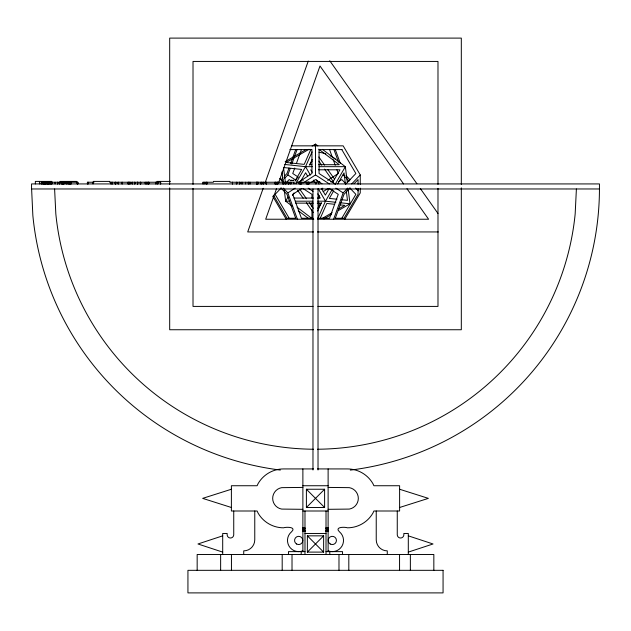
<?xml version="1.0" encoding="UTF-8"?>
<svg xmlns="http://www.w3.org/2000/svg" width="631" height="631" viewBox="0 0 631 631"><rect width="100%" height="100%" fill="white"/><g stroke="black" fill="none" stroke-linecap="round" stroke-linejoin="round"><path stroke-width="0.95" d="M576.395 188.969L575.172 213.877A260.926 260.926 0 0 1 317.472 449.225M263.174 188.29L247.715 231.94L313.536 231.94M265.044 183.022L308.259 61.073M276.552 188.59L265.69 219.233L313.781 219.233M278.523 183.022L319.996 66.003L403.58 183.936M289.006 167.988L286.995 173.509L284.321 176.325M290.67 163.39L295.687 149.586M284.549 178.392L287.839 174.937L290.15 168.572M291.798 164.028L297.083 149.484M294.756 167.988L292.752 173.509L298.439 177.208M296.428 163.39L301.437 149.586M333.586 219.272L343.161 192.912L347.768 188.07M335.313 218.263L344.005 194.34L350.031 188.006M310.752 149.571L304.205 164.383L286.206 162.467L308.993 149.295M296.799 181.823L305.522 166.671L312.045 151.913M314.735 145.832L315.5 144.097L317.858 145.879M312.179 159.438L309.845 164.707L311.809 164.707M317.653 211.046L321.155 203.143L317.227 203.143M317.803 218.547L325.478 201.186L332.261 189.395M320.248 218.279L326.795 203.466L334.375 204.27M295.3 180.498L301.665 169.439L283.524 167.507M288.075 196.975L285.654 201.186L292.106 206.061M292.524 195.523L293.975 192.991M300.782 181.176L305.641 172.736L307.589 176.112M329.248 188.361L325.359 195.113L321.463 188.361M332.647 182.454L339.935 169.794L318.513 169.794M335.171 184.347L345.346 166.671L322.473 149.373M333.744 190.751L329.335 198.41L336.978 199.222M337.664 183.952L344.029 172.894L345.457 184.252M341.805 218.263L355.868 194.34L349.842 188.006M344.629 219.509L360.262 192.912L360.262 188.18M295.103 181.058L297.556 177.579M309.3 165.117L312.116 161.134M317.756 208.309L321.7 202.732M280.969 179.843L282.98 177.729M281.915 181.16L283.232 179.78M281.158 188.006L275.132 194.34L289.195 218.263M286.513 182.375L289.195 179.559L290.82 180.616M345.82 184.071L355.868 173.509L341.805 149.586M351.712 183.929L360.262 174.937L343.161 145.848L291.648 145.848M354.046 183.779L358.061 179.559L358.061 184.347M306.398 507.49L324.602 489.246L306.398 489.246L306.398 507.49L324.602 507.49L324.602 489.246M307.368 552.101L323.632 535.845L323.632 552.101L307.368 552.101L307.368 535.845L323.632 535.845M298.132 182.485L311.943 173.509L311.943 149.586L289.897 149.586M297.414 219.272L287.839 192.912L295.158 188.156M303.298 182.864L315.5 174.937L315.5 145.848M301.689 188.535L292.752 194.34L301.437 218.263L313.079 218.263M310.626 182.722L315.5 179.559L321.999 183.779M327.686 180.371L338.248 173.509L336.915 169.826M321.195 189.213L322.82 188.156M323.119 191.698L327.994 188.535M338.555 181.665L341.805 179.559L345.157 183.077M285.196 161.623L306.24 149.452M312.132 146.045L315.5 144.136M322.007 218.555L332.135 212.702M338.886 208.798L344.794 205.383L340.062 204.878M323.916 218.886L331.496 214.501M338.232 210.612L350.016 203.797L348.17 189.142M302.88 550.776L302.509 550.95A11.192 11.192 0 0 1 291.483 531.862C296.972 526.814 286.19 526.838 283.579 527.808A29.436 29.436 0 0 1 258.079 513.09L257.109 511L231.388 511L231.388 485.736L257.109 485.736L258.079 483.646A29.436 29.436 0 0 1 283.579 468.928L313.56 468.928M291.924 180.647L293.809 180.143M222.696 535.845L197.96 543.977L222.696 552.101M408.304 552.101L433.04 543.977L408.304 535.845M231.388 489.246L202.654 498.372L231.388 507.49M399.612 507.49L428.37 498.372L399.612 489.246M342.073 149.586L319.057 149.586L319.057 173.509L335.306 184.071M318.679 164.707L339.297 164.707L318.75 149.168M284.762 164.454L305.522 166.671L312.321 166.671M319.12 166.671L345.346 166.671L347.334 182.477M51.994 181.405L35.352 181.405L35.352 183.929M59.984 181.405L76.619 181.405M93.183 181.405L109.833 181.405M156.819 181.405L170.362 181.405M213.396 181.405L230.039 181.405M316.959 181.854L319.885 181.854M330.605 181.854L333.531 181.854L324.515 169.1M93.987 182.241L87.393 182.241L87.393 183.929M109.589 182.241L160.676 182.241L160.676 183.929M213.404 182.241L202.898 182.241L202.922 183.929M229.842 182.241L267.244 182.241M267.852 182.241L276.291 182.241L276.291 183.929M276.954 182.241L294.109 182.241M316.47 182.241L300.301 182.241L300.301 183.929M599.45 188.969L31.55 188.969L31.55 183.929L599.45 183.929L599.45 188.969A283.95 283.95 0 0 1 350.308 470.111M293.983 198.055L313.457 198.055M317.354 198.055L320.272 198.055L317.835 193.835M289.534 201.186L285.654 201.186L284.297 190.436M295.363 201.186L312.85 201.186M317.709 201.186L325.478 201.186L335.858 202.291M295.631 203.143L313.299 203.143M295.829 218.263L286.995 218.263L273.42 195.168M317.921 218.263L329.563 218.263L338.248 194.34L329.311 188.535M335.171 218.263L344.005 218.263L358.061 194.34L358.061 188.424M317.701 219.233L428.599 219.233L406.987 188.748M317.464 231.94L438.308 231.94M313.039 306.414L193.015 306.414L193.015 188.353M317.961 306.414L437.985 306.414L437.985 188.353M313.528 329.745L169.684 329.745L169.684 187.864M317.472 329.745L461.316 329.745L461.316 187.864M317.44 468.928L347.421 468.928A29.436 29.436 0 0 1 372.921 483.646L373.891 485.736L399.612 485.736L399.612 511L373.891 511L372.921 513.09A29.436 29.436 0 0 1 347.421 527.808C344.802 526.806 334.036 526.838 339.517 531.862A11.192 11.192 0 0 1 328.491 550.95L328.12 550.776M302.88 485.736L328.12 485.736M302.88 487.416L281.686 487.653A10.877 10.877 0 0 0 281.686 509.083L302.88 509.32M328.12 487.416L349.314 487.653A10.877 10.877 0 0 1 349.314 509.083L328.12 509.32M302.88 511L328.12 511M302.88 527.808L304.828 527.808M326.172 527.808L328.12 527.808M302.88 527.855L304.828 527.926L302.88 528.013M326.172 527.855L328.12 527.926L326.172 528.013M302.88 528.123L304.828 528.123M326.172 528.123L328.12 528.123M302.88 528.257L304.828 528.257M326.172 528.257L328.12 528.257M302.88 528.407L304.828 528.407M326.172 528.407L328.12 528.407M302.88 528.573L304.828 528.573M326.172 528.573L328.12 528.573M302.88 528.754L304.828 528.754M326.172 528.754L328.12 528.754M302.88 528.944L304.828 528.944M326.172 528.944L328.12 528.944M302.88 529.559L304.828 529.559M326.172 529.559L328.12 529.559M302.88 530.214L304.828 530.214M326.172 530.214L328.12 530.214M302.88 530.419L304.828 530.419M326.172 530.419L328.12 530.419M302.88 530.624L304.828 530.624M326.172 530.624L328.12 530.624M302.88 530.821L304.828 530.821M326.172 530.821L328.12 530.821M302.88 531.01L304.828 531.01M326.172 531.01L328.12 531.01M302.88 531.184L304.828 531.184M326.172 531.184L328.12 531.184M302.88 531.341L304.828 531.341M326.172 531.341L328.12 531.341M302.88 531.491L304.828 531.491M326.172 531.491L328.12 531.491M304.986 533.463L326.014 533.463M305.018 551.628L288.462 551.628L288.462 554.483M325.982 551.628L342.538 551.628L342.538 554.483M341.75 199.735L347.476 200.343L346.285 190.877M340.574 202.788L350.016 203.797M291.238 180.143L293.131 180.647M315.5 174.937L329.335 183.929M335.842 188.156L343.161 192.912M301.689 179.314L303.314 180.371M287.839 174.937L295.971 180.221M308.18 188.156L313.063 191.327M303.006 188.535L311.943 194.34L311.943 198.166M297.027 207.173L312.25 218.681M298.218 210.683L308.527 218.476M307.368 535.845L323.632 552.101M306.398 489.246L324.602 507.49M346.009 175.623L350.031 179.843M343.161 174.937L349.085 181.16M355.655 188.07L358.29 190.838M279.817 178.439L283.84 182.659M283.232 188.07L287.839 192.912M280.969 188.006L286.995 194.34L295.687 218.263M329.745 60.742L416.902 183.708M420.317 188.535L437.977 213.452M318.86 156.969L324.626 165.117M327.836 169.652L334.564 179.165M318.884 161.134L321.7 165.117M299.725 189.182L306.485 198.749M309.3 202.732L313.244 208.309M297.556 190.27L303.164 198.197M306.374 202.732L313.26 212.466M272.695 196.241L286.371 219.509M310.728 169.794L312.187 172.326M316.581 179.922L319.018 184.142M305.522 166.671L310.389 175.087M313.307 180.135L314.766 182.659M318.174 188.559L325.478 201.186M335.313 149.586L340.33 163.39M333.917 149.484L338.539 162.214M329.563 149.586L332.569 157.868M333.239 159.706L335.242 165.227M283.642 168.453L285.425 182.651M281.97 171.869L283.319 182.619M54.605 188.969L55.828 213.877A260.926 260.926 0 0 0 313.528 449.225M31.613 188.969L32.851 215.471A283.95 283.95 0 0 0 280.322 470.063M461.316 184.418L461.316 38.105L169.684 38.105L169.684 184.418M437.985 184.418L437.985 61.436L193.015 61.436L193.015 184.418M433.836 570.321L433.836 554.483L197.164 554.483L197.164 570.321M410.363 554.483L410.363 570.321M408.304 554.483L408.304 533.463L403.848 533.463L403.848 534.717A3.289 3.289 0 0 1 400.559 538.006A3.289 3.289 0 0 1 397.262 534.717L397.262 511M399.557 554.483L399.557 570.321M387.276 554.483L387.276 550.871A11.042 11.042 0 0 1 376.234 539.828L376.234 511M360.262 174.937L360.262 184.402M348.809 554.483L348.809 570.321M338.981 554.483L338.981 570.321M329.8 551.628L329.8 554.483M328.12 468.928L328.12 551.628M326.014 511L326.014 554.483M319.057 195.294L319.057 198.166M319.057 202.953L319.057 206.779M318.024 188.969L318.024 469.992M316.131 182.241L316.131 183.929M315.713 182.241L315.713 183.929M312.976 188.969L312.976 469.992M311.943 202.953L311.943 206.779M311.943 209.65L311.943 218.263M309.087 182.241L309.087 183.929M308.851 182.241L308.851 183.929M308.591 182.241L308.598 183.929M308.354 182.241L308.354 183.929M308.196 182.241L308.196 183.929M307.597 182.241L307.597 183.929M307.289 182.241L307.289 183.929M306.863 182.241L306.863 183.929M306.319 182.241L306.319 183.929M304.986 511L304.986 554.483M302.88 468.928L302.88 551.628M301.752 182.241L301.752 183.929M301.247 182.241L301.247 183.929M301.2 551.628L301.2 554.483M300.861 182.241L300.861 183.929M300.601 182.241L300.601 183.929M299.488 183.929L299.504 182.241L296.105 182.241L296.12 183.929M299.047 182.241L299.086 183.929M293.92 182.241L293.951 183.929M292.019 554.483L292.019 570.321M291.057 182.241L291.057 183.929M290.812 182.241L290.781 183.929M289.968 182.241L289.968 183.929M288.548 183.929L288.517 182.241L288.446 183.929M288.17 182.241L288.17 183.929M286.095 182.241L286.095 183.929M285.677 182.241L285.646 183.929M285.204 182.241L285.204 183.929M283.942 182.241L283.942 183.929M283.587 182.241L283.587 183.929M283.13 182.241L283.13 183.929M282.562 182.241L282.562 183.929M282.191 554.483L282.191 570.321M278.05 182.241L278.05 183.929M277.577 182.241L277.577 183.929M277.238 182.241L277.238 183.929M277.033 182.241L277.033 183.929M276.094 182.241L276.094 183.929M275.487 182.241L275.487 183.929M275.25 182.241L275.25 183.929M274.903 182.241L274.903 183.929M266.463 182.241L266.463 183.929M266.408 182.241L266.408 183.929M265.998 182.241L265.998 183.929M263.577 182.241L263.577 183.929M263.277 182.241L263.34 183.929M262.835 182.241L262.835 183.929M261.313 182.241L261.313 183.929M261.076 182.241L261.076 183.929M261.013 182.241L261.013 183.929M258.205 182.241L258.142 183.929L258.071 182.241M257.495 182.241L257.495 183.929M257.235 182.241L257.235 183.929M256.92 182.241L256.92 183.929M256.659 182.241L256.659 183.929M256.541 182.241L256.541 183.929M254.766 511L254.766 539.828A11.042 11.042 0 0 1 243.724 550.871L243.724 554.483M250.018 182.241L250.018 183.929M249.955 182.241L249.955 183.929M248.567 182.241L248.638 183.929M248.298 182.241L248.298 183.929M245.64 182.241L245.569 183.929M242.541 182.241L242.541 183.929M241.287 182.241L241.287 183.929M239.733 182.241L239.733 183.929M239.662 182.241L239.662 183.929M236.925 182.241L236.854 183.929M236.436 182.241L236.349 183.929M233.738 511L233.738 534.717A3.289 3.289 0 0 1 230.441 538.006A3.289 3.289 0 0 1 227.152 534.717L227.152 533.463L222.696 533.463L222.696 554.483M232.508 182.241L232.508 183.929M232.421 182.241L232.421 183.929M231.443 554.483L231.443 570.321M220.637 554.483L220.637 570.321M207.291 182.241L207.291 183.929M206.645 182.241L206.645 183.929M206.274 182.241L206.274 183.929M205.974 182.241L205.974 183.929M204.334 182.241L204.334 183.929M203.182 182.241L203.182 183.929M160.542 182.241L160.542 183.929M157.805 182.241L157.797 183.929M157.655 182.241L157.655 183.929M156.243 182.241L156.243 183.929M155.549 182.241L155.549 183.929M148.955 182.241L148.955 183.929M148.679 182.241L148.679 183.929M148.277 182.241L148.277 183.929M148.096 182.241L148.096 183.929M147.244 182.241L147.244 183.929M146.621 182.241L146.621 183.929M145.942 182.241L145.942 183.929M145.209 182.241L145.209 183.929M140.745 182.241L140.745 183.929M140.453 182.241L140.453 183.929M140.342 182.241L140.342 183.929M137.708 182.241L137.708 183.929M137.526 182.241L137.526 183.929M137.448 182.241L137.448 183.929M134.86 182.241L134.86 183.929M134.671 182.241L134.671 183.929M132.36 182.241L132.36 183.929M132.171 182.241L132.171 183.929M130.096 182.241L130.096 183.929M129.899 182.241L129.899 183.929M129.702 182.241L129.702 183.929M128.322 182.241L128.322 183.929M128.172 182.241L128.172 183.929M128.085 182.241L128.085 183.929M122.193 182.241L122.193 183.929M121.988 182.241L121.988 183.929M118.352 182.241L118.352 183.929M118.147 182.241L118.147 183.929M115.773 182.241L115.773 183.929M115.402 182.241L115.402 183.929M115.197 182.241L115.197 183.929M112.152 182.241L112.152 183.929M112.042 182.241L112.042 183.929M111.892 182.241L111.892 183.929M110.748 182.241L110.748 183.929M93.025 182.241L93.025 183.929M88.364 182.241L88.364 183.929M87.63 182.241L87.63 183.929M77.944 183.929L77.944 182.241L41.133 182.241L41.133 183.929M77.684 182.241L77.684 183.929M77.645 182.241L77.645 183.929M77.424 182.241L77.424 183.929M77.124 182.241L77.124 183.929M71.2 182.241L71.177 183.929M70.948 182.241L70.948 183.929M70.325 182.241L70.325 183.929M70.049 182.241L70.049 183.929M69.725 182.241L69.725 183.929M69.473 182.241L69.473 183.929M68.282 182.241L68.282 183.929M68.116 182.241L68.156 183.929M67.896 182.241L67.896 183.929M66.46 182.241L66.389 183.929M66.129 182.241L66.129 183.929M64.638 182.241L64.638 183.929M63.313 182.241L63.289 183.929M62.516 182.241L62.516 183.929M62.359 182.241L62.359 183.929M62.256 182.241L62.256 183.929M61.783 182.241L61.783 183.929M61.262 182.241L61.262 183.929M59.622 182.241L59.622 183.929M59.495 182.241L59.495 183.929M57.752 182.241L57.752 183.929M57.65 182.241L57.65 183.929M55.102 182.241L55.102 183.929M51.561 182.241L51.561 183.929M50.614 182.241L50.614 183.929M50.172 182.241L50.172 183.929M49.967 182.241L49.92 183.929M49.652 182.241L49.652 183.929M48.768 182.241L48.768 183.929M48.697 182.241L48.697 183.929M48.153 182.241L48.153 183.929M48.043 182.241L48.043 183.929M47.767 182.241L47.767 183.929M47.096 182.241L47.096 183.929M46.244 182.241L46.276 183.929M45.992 182.241L45.992 183.929M45.747 182.241L45.747 183.929M45.479 182.241L45.479 183.929M45.393 182.241L45.393 183.929M45.117 182.241L45.069 183.929M44.951 182.241L44.951 183.929M44.667 182.241L44.667 183.929M44.383 182.241L44.383 183.929M44.107 182.241L44.107 183.929M43.673 182.241L43.673 183.929M43.365 182.241L43.365 183.929M43.31 182.241L43.31 183.929M42.458 182.241L42.458 183.929M42.025 182.241L42.025 183.929M41.749 182.241L41.749 183.929M39.445 181.405L39.445 183.929M319.057 152.339A31.779 31.779 0 0 1 325.888 153.885M330.179 155.739A31.779 31.779 0 0 1 335.4 159.146M443.065 570.321L187.935 570.321L187.935 592.895L443.065 592.895L443.065 570.321M63.605 183.929L63.605 182.241L63.573 183.929M51.9 183.929L51.9 182.241L51.837 183.929M47.451 183.929L47.451 182.241L47.372 183.929M330.258 544.009A4.125 4.125 0 0 0 336.441 540.436A4.125 4.125 0 0 0 330.258 536.871A4.125 4.125 0 0 0 330.258 544.009M296.617 544.009A4.125 4.125 0 0 0 302.801 540.436A4.125 4.125 0 0 0 296.617 536.871A4.125 4.125 0 0 0 296.617 544.009"/></g></svg>
